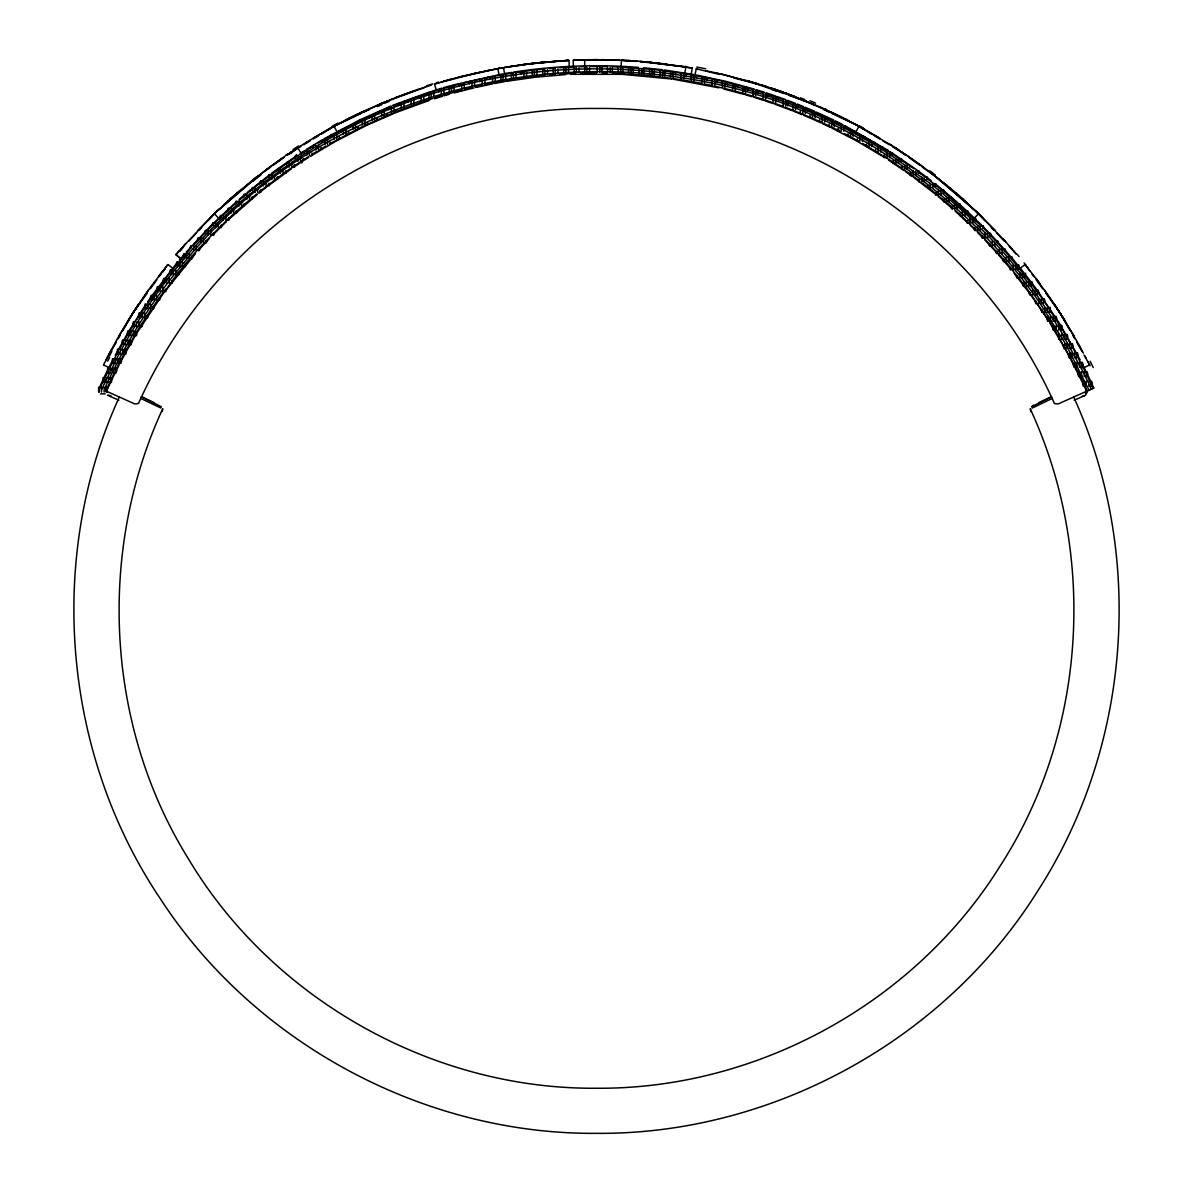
<?xml version="1.0" encoding="UTF-8"?>
<svg xmlns="http://www.w3.org/2000/svg" width="1193" height="1193" viewBox="0 0 1193 1193"><rect width="100%" height="100%" fill="white"/><g stroke="black" fill="none" stroke-linecap="round" stroke-linejoin="round"><path stroke-width="1.5" d="M621.165 65.69L621.404 60.5M101.539 387.203L101.539 392.079M104.149 392.079L104.149 387.203M105.968 377.57L105.968 382.461M108.578 382.461L108.578 377.57M110.576 368.026L110.576 372.917M113.186 372.917L113.186 368.026M115.378 358.586L115.378 363.462M117.988 363.462L117.988 358.586M120.359 349.236L120.359 354.112M122.968 354.112L122.968 349.236M125.519 339.99L125.519 344.866M128.128 344.866L128.128 339.99M130.857 330.834L130.857 335.725M133.467 335.725L133.467 330.834M136.375 321.797L136.375 326.673M138.999 326.673L138.999 321.797M142.071 312.864L142.071 317.741M144.696 317.741L144.696 312.864M147.947 304.051L147.947 308.927M150.557 308.927L150.557 304.051M153.986 295.342L153.986 300.218M156.596 300.218L156.596 295.342M160.205 286.767L160.205 291.644M162.815 291.644L162.815 286.767M166.573 278.297L166.573 283.188M169.197 283.188L169.197 278.297M173.119 269.976L173.119 274.852M175.729 274.852L175.729 269.976M179.83 261.774L179.83 266.65M182.44 266.65L182.44 261.774M186.69 253.706L186.69 258.583M189.299 258.583L189.299 253.706M193.698 245.773L193.698 250.649M196.323 250.649L196.323 245.773M200.871 237.974L200.871 242.865M203.496 242.865L203.496 237.974M208.193 230.324L208.193 235.215M210.818 235.215L210.818 230.324M215.679 222.823L215.679 227.699M218.289 227.699L218.289 222.823M223.285 215.456L223.285 220.347M225.909 220.347L225.909 215.456M231.054 208.253L231.054 213.129M233.664 213.129L233.664 208.253M238.943 201.199L238.943 206.076M241.568 206.076L241.568 201.199M246.981 194.295L246.981 199.186M249.591 199.186L249.591 194.295M255.153 187.569L255.153 192.446M257.763 192.446L257.763 187.569M263.459 180.993L263.459 185.869M266.069 185.869L266.069 180.993M271.885 174.581L271.885 179.457M274.494 179.457L274.494 174.581M280.43 168.332L280.43 173.209M283.039 173.209L283.039 168.332M289.094 162.248L289.094 167.139M291.718 167.139L291.718 162.248M297.892 156.343L297.892 161.234M300.502 161.234L300.502 156.343M306.78 150.616L306.78 155.493M309.405 155.493L309.405 150.616M315.802 145.054L315.802 149.945M318.412 149.945L318.412 145.054M324.914 139.67L324.914 144.562M327.523 144.562L327.523 139.67M334.129 134.481L334.129 139.357M336.754 139.357L336.754 134.481M343.45 129.455L343.45 134.347M346.074 134.347L346.074 129.455M352.874 124.624L352.874 129.5M355.484 129.5L355.484 124.624M362.374 119.971L362.374 124.862M364.998 124.862L364.998 119.971M371.977 115.512L371.977 120.389M374.587 120.389L374.587 115.512M381.656 111.232L381.656 116.124M384.265 116.124L384.265 111.232M391.423 107.161L391.423 112.038M394.033 112.038L394.033 107.161M401.251 103.269L401.251 108.145M403.875 108.145L403.875 103.269M411.167 99.571L411.167 104.447M413.777 104.447L413.777 99.571M421.144 96.066L421.144 100.943M423.769 100.943L423.769 96.066M431.195 92.756L431.195 97.647M433.805 97.647L433.805 92.756M441.306 89.654L441.306 94.53M443.915 94.53L443.915 89.654M451.476 86.731L451.476 91.622M454.086 91.622L454.086 86.731M461.691 84.032L461.691 88.908M464.301 88.908L464.301 84.032M471.966 81.512L471.966 86.403M474.575 86.403L474.575 81.512M482.285 79.215L482.285 84.092M484.895 84.092L484.895 79.215M492.634 77.113L492.634 81.989M495.244 81.989L495.244 77.113M503.028 75.204L503.028 80.08M505.638 80.08L505.638 75.204M513.452 73.504L513.452 78.395M516.062 78.395L516.062 73.504M523.906 72.012L523.906 76.904M526.516 76.904L526.516 72.012M534.389 70.73L534.389 75.606M536.999 75.606L536.999 70.73M544.873 69.641L544.873 74.518M547.498 74.518L547.498 69.641M555.386 68.762L555.386 73.653M557.996 73.653L557.996 68.762M565.9 68.09L565.9 72.967M568.509 72.967L568.509 68.09M576.398 67.628L576.398 72.505M579.008 72.505L579.008 67.628M586.881 67.36L586.881 72.251M589.491 72.251L589.491 67.36M597.186 67.3L597.186 72.176M599.796 72.176L599.796 67.3M607.58 67.434L607.58 72.326M610.19 72.326L610.19 67.434M618.063 67.777L618.063 72.669M620.673 72.669L620.673 67.777M628.577 68.329L628.577 73.205M631.186 73.205L631.186 68.329M639.09 69.075L639.09 73.966M641.7 73.966L641.7 69.075M649.589 70.044L649.589 74.92M652.198 74.92L652.198 70.044M660.072 71.207L660.072 76.084M662.682 76.084L662.682 71.207M670.541 72.564L670.541 77.456M673.15 77.456L673.15 72.564M680.979 74.145L680.979 79.021M683.604 79.021L683.604 74.145M691.403 75.92L691.403 80.811M694.013 80.811L694.013 75.92M701.782 77.903L701.782 82.779M704.392 82.779L704.392 77.903M712.117 80.08L712.117 84.971M714.726 84.971L714.726 80.08M722.421 82.466L722.421 87.357M725.031 87.357L725.031 82.466M732.666 85.061L732.666 89.937M735.276 89.937L735.276 85.061M742.866 87.85L742.866 92.726M745.476 92.726L745.476 87.85M753.007 90.832L753.007 95.708M755.631 95.708L755.631 90.832M763.102 94.023L763.102 98.9M765.712 98.9L765.712 94.023M773.124 97.394L773.124 102.285M775.733 102.285L775.733 97.394M783.07 100.973L783.07 105.864M785.695 105.864L785.695 100.973M792.957 104.745L792.957 109.637M795.582 109.637L795.582 104.745M802.77 108.712L802.77 113.603M805.379 113.603L805.379 108.712M812.508 112.873L812.508 117.749M815.117 117.749L815.117 112.873M822.156 117.227L822.156 122.104M824.766 122.104L824.766 117.227M831.715 121.761L831.715 126.637M834.325 126.637L834.325 121.761M841.184 126.473L841.184 131.364M843.794 131.364L843.794 126.473M850.564 131.379L850.564 136.27M853.174 136.27L853.174 131.379M859.84 136.479L859.84 141.356M862.464 141.356L862.464 136.479M869.026 141.743L869.026 146.62M871.636 146.62L871.636 141.743M878.108 147.186L878.108 152.078M880.717 152.078L880.717 147.186M887.07 152.823L887.07 157.7M889.68 157.7L889.68 152.823M307.317 152.093C482.509 38.698 723.241 41.397 895.868 158.669L895.928 163.501M898.538 163.501L898.538 158.624M904.667 164.589L904.667 169.481M1038.164 300.547C1002.523 249.755 958.039 205.196 907.306 169.466L907.276 164.589M913.286 170.733L913.286 175.625M915.911 175.625L915.911 170.733M921.786 177.041L921.786 181.933M924.411 181.933L924.411 177.041M930.167 183.528L930.167 188.405M932.777 188.405L932.777 183.528M938.414 190.164L938.414 195.041M941.038 195.041L941.038 190.164M946.541 196.964L946.541 201.841M949.151 201.841L949.151 196.964M954.519 203.914L954.519 208.805M957.129 208.805L957.129 203.914M962.363 211.027L962.363 215.918M964.973 215.918L964.973 211.027M970.073 218.304L970.073 223.18M972.683 223.18L972.683 218.304M977.634 225.716L977.634 230.592M980.243 230.592L980.243 225.716M985.045 233.276L985.045 238.153M987.67 238.153L987.67 233.276M992.322 240.986L992.322 245.862M994.932 245.862L994.932 240.986M999.436 248.83L999.436 253.721M1002.045 253.721L1002.045 248.83M1006.385 256.823L1006.385 261.699M1008.995 261.699L1008.995 256.823M1013.185 264.935L1013.185 269.827M1015.795 269.827L1015.795 264.935M1019.821 273.197L1019.821 278.073M1022.446 278.073L1022.446 273.197M1026.308 281.578L1026.308 286.454M1028.918 286.454L1028.918 281.578M1032.616 290.078L1032.616 294.954M1035.226 294.954L1035.226 290.078M1038.76 298.712L1038.76 303.589M1041.37 303.589L1041.37 298.712M1044.74 307.451L1044.74 312.342M1047.35 312.342L1047.35 307.451M1050.541 316.324L1050.541 321.2M1053.151 321.2L1053.151 316.324M1056.163 325.286L1056.163 330.178M1058.787 330.178L1058.787 325.286M1061.621 334.383L1061.621 339.259M1064.231 339.259L1064.231 334.383M1066.9 343.569L1066.9 348.445M1069.51 348.445L1069.51 343.569M1071.985 352.86L1071.985 357.736M1074.595 357.736L1074.595 352.86M1076.891 362.24L1076.891 367.131M1079.516 367.131L1079.516 362.24M1081.619 371.724L1081.619 376.615M1084.228 376.615L1084.228 371.724M1086.152 381.298L1086.152 386.189M1088.777 386.189L1088.777 381.298M1030.275 408.901C1097.277 553.791 1087.032 731.831 999.943 866.312C914.956 1002.761 757.242 1089.522 596.5 1088.24C432.492 1089.627 271.825 999.123 188.002 858.155C105.327 724.673 97.289 550.898 162.651 408.886M684.618 74.055L685.856 67.226M162.278 411.585L162.725 408.901M691.03 75.144L692.238 68.314M695.072 74.115L696.339 68.911M99.422 387.203L99.422 392.079M103.851 377.57L103.851 382.461M108.459 368.026L108.459 372.917M113.26 358.586L113.26 363.462M106.266 392.079L106.266 387.203M110.695 382.461L110.695 377.57M118.241 349.236L118.241 354.112M115.303 372.917L115.303 368.026M123.401 339.99L123.401 344.866M120.105 363.462L120.105 358.586M128.74 330.834L128.74 335.725M125.086 354.112L125.086 349.236M134.272 321.797L134.272 326.673M130.246 344.866L130.246 339.99M139.969 312.864L139.969 317.741M135.584 335.725L135.584 330.834M141.102 326.673L141.639 324.242M145.829 304.051L145.307 306.482L136.792 319.605M146.799 317.741L147.335 315.31M151.869 295.342L151.869 300.218M152.674 308.927L153.211 306.482M158.087 291.644L158.087 286.767M158.714 300.218L159.251 297.788M164.47 278.297L164.47 283.188M164.932 291.644C183.349 262.803 208.492 237.735 233.44 214.069M171.002 269.976L171.002 274.852M171.3 283.188L171.837 280.743M177.712 261.774L177.712 266.65M177.846 274.852L178.383 272.407M184.572 253.706L184.572 258.583M184.557 266.65L185.079 264.205M191.059 248.219L191.596 245.773M191.417 258.583L191.939 256.137M198.232 240.419L198.769 237.974M198.426 250.649L198.963 248.219M205.554 232.769L206.091 230.324M205.599 242.865L206.135 240.419M213.025 225.253L213.562 222.823M212.921 235.215L213.458 232.769M220.645 217.901L221.182 215.456M220.407 227.699L220.929 225.253M228.4 210.699L228.937 208.253M228.012 220.347L228.549 217.901M236.303 203.645L236.84 201.199M235.782 213.129L236.303 210.699M244.341 196.741L244.863 194.295M243.67 206.076L244.207 203.645M252.513 190L253.035 187.569M251.708 199.186L252.245 196.741M260.805 183.424L261.342 180.993M259.88 192.446L260.417 190M269.23 177.011L269.767 174.581M268.708 183.424L268.186 185.869L291.718 168.616M277.79 170.778L278.312 168.332M276.612 179.457L277.134 177.011M286.454 164.694L286.991 162.248M285.157 173.209L285.679 170.778M295.238 158.788L295.775 156.343M293.821 167.139L294.358 164.694M304.14 153.062L304.677 150.616L300.218 153.36M302.619 161.234L303.141 158.788M313.148 147.5L313.684 145.054M311.507 155.493L312.044 153.062M320.529 149.945L321.051 147.5M322.274 142.116L322.796 139.67M329.641 144.562L330.178 142.116M331.49 136.912L332.027 134.481M338.857 139.357L339.394 136.912M340.81 131.901L341.347 129.455M348.177 134.347L348.714 131.901M350.22 127.069L350.757 124.624M357.602 129.5L358.124 127.069M359.734 122.417L360.256 119.971M367.101 124.862L367.638 122.417M369.323 117.958L369.86 115.512M376.705 120.389L377.227 117.958M379.016 113.678L379.538 111.232M386.383 116.124L386.905 113.678M388.769 109.592L389.306 107.161M396.151 112.038L396.673 109.592M398.611 105.7L399.148 103.269M408.528 102.002L409.05 99.571M418.504 98.512L419.041 96.066M429.077 92.756L429.077 97.647M438.666 92.085L439.188 89.654M449.358 86.731L449.358 91.622M459.051 86.463L459.573 84.032M469.326 83.957L469.848 81.512M479.631 81.646L480.168 79.215M489.995 79.543L490.517 77.113M500.911 75.204L500.911 80.08M511.335 73.504L511.335 78.395M521.266 74.458L521.788 72.012M532.272 70.73L532.272 75.606M542.77 69.641L542.77 74.518M553.269 68.762L553.269 73.653M563.782 68.09L563.782 72.967M574.28 67.628L574.28 72.505M584.764 67.36L584.764 72.251M601.913 72.176L601.913 67.3M612.307 72.326L612.307 67.434M622.791 72.669L622.791 67.777M633.304 73.205L633.304 68.329M643.817 73.966L643.817 69.075M654.316 74.92L654.316 70.044M664.799 76.084L664.799 71.207M787.798 105.864L787.798 100.973M1017.912 269.827L1017.912 264.935M1024.563 278.073L1024.563 273.197M1024.19 281.578L1024.19 286.454M1084.049 373.663L1060.055 329.581L1031.035 286.514L1031.035 281.578M1037.343 294.954L1037.343 290.078M1043.487 303.589L1043.487 298.712M1048.423 316.324L1048.423 321.2M1049.467 312.342L1049.467 307.451M1055.268 321.2L1055.268 316.324M1060.89 330.178L1060.89 325.286M1064.782 343.569L1064.782 348.445M1066.348 339.259L1066.348 334.383M1069.867 352.86L1069.867 357.736M1071.627 348.445L1071.627 343.569M1074.774 362.24L1074.774 367.131M1076.712 357.736L1076.712 352.86M1079.501 371.724L1079.501 376.615M1081.619 367.131L1081.619 362.24M1084.049 381.298L1084.049 386.189M1086.346 376.615L1086.346 371.724M1085.391 393.302L1085.928 390.872M1085.66 393.884L1086.182 391.438L1058.176 403.95L1054.463 403.577C976.038 227.341 789.826 106.073 596.5 108.474C403.145 106.043 217.022 227.386 138.492 403.517L134.824 403.95L106.729 391.379M1090.879 386.189L1090.879 381.298M98.616 387.203L98.616 392.079M103.045 377.57L103.045 382.461M107.653 368.026L107.653 372.917M112.455 358.586L112.455 363.462M117.436 349.236L117.436 354.112M107.072 392.079L107.072 387.203M121.94 342.421L122.596 339.99M111.501 382.461L111.501 377.57M116.109 372.917L116.765 370.471M127.278 333.279L127.934 330.834M120.911 363.462L121.567 361.032M132.811 324.242L133.452 321.797M125.891 354.112L125.891 349.236M138.507 315.31L139.149 312.864M131.051 344.866L131.707 342.421M136.39 335.725L137.046 333.279M145.024 304.051L145.024 308.927M141.922 326.673L142.563 324.242M150.407 297.788L151.064 295.342M147.619 317.741L148.26 315.31M156.626 289.198L157.282 286.767M153.479 308.927L154.136 306.482M163.009 280.743L163.65 278.297M159.519 300.218L160.175 297.788M169.54 272.407L170.196 269.976M165.738 291.644L166.394 289.198M176.251 264.205L176.907 261.774M172.12 283.188L172.761 280.743M183.111 256.137L183.767 253.706M178.652 274.852L179.308 272.407M190.134 248.219L190.776 245.773M185.362 266.65L186.019 264.205M192.222 258.583L192.878 256.137M197.307 240.419L197.949 237.974M199.246 250.649L199.887 248.219M204.629 232.769L205.285 230.324M206.419 242.865L207.06 240.419M212.1 225.253L212.757 222.823M213.741 235.215L214.397 232.769M219.706 217.901L220.362 215.456M221.212 227.699L221.868 225.253M227.475 210.699L228.131 208.253M228.817 220.347L229.474 217.901M235.364 203.645L236.02 201.199M236.587 213.129L237.243 210.699M243.402 196.741L244.058 194.295M251.574 190L252.23 187.569M259.88 183.424L260.536 180.993M260.685 192.446L261.342 190M268.306 177.011L268.962 174.581M268.992 185.869L269.648 183.424M277.417 179.457L278.073 177.011M285.962 173.209L286.618 170.778M294.641 167.139L295.282 164.694M304.081 158.788L301.635 163.023M330.565 136.912L331.207 134.481M427.616 95.201L428.272 92.756M1050.272 312.342L1050.272 307.451M1058.698 334.383L1058.698 339.259M1086.197 393.302L1086.853 390.872M1086.465 393.884L1087.121 391.438M119.3 397.06C46.169 557.071 62.349 753.409 160.682 899.298C254.795 1043.696 424.141 1134.647 596.5 1133.35C772.423 1134.752 945.035 1039.804 1038.044 890.47C1131.411 745.595 1145.28 553.865 1073.7 397.06M99.854 388.441L99.228 387.993L102.837 380.105M100.57 386.86L104.194 378.971M101.629 389.336L120.031 352.099M104.581 388.784L108.19 380.955M105.73 391.095L114.498 372.44M106.475 391.289L110.77 381.909M104.939 377.406L118.316 351.07M108.936 379.404C128.367 338.38 153.002 299.846 182.082 264.995M104.328 376.958L108.116 369.114M105.073 377.152L106.565 374.02M111.516 380.373L119.106 364.998M108.891 367.563L112.828 359.809M115.274 370.904L119.151 363.254M105.894 360.211L107.773 356.394M107.788 356.543L116.675 339.93M119.956 361.733L123.983 354.142M119.897 363.462L124.713 354.381M108.936 354.336L111.65 349.251M115.259 355.186L128.039 332.429M855.56 132.527L858.885 126.398M119.151 349.549L120.97 346.253M120.866 350.578L125.071 343.017M124.803 352.636L128.978 345.135M125.548 352.874L134.884 336.486M120.836 346.507L123.386 341.959M116.72 339.811L130.842 316.16L148.364 290.138M103.523 364.67L109.04 354.962M110.874 351.726L116.392 342.018M118.226 338.782L120.061 335.546M122.819 330.7L132.915 312.909L150.646 286.961M124.251 340.452L134.019 324.019M125.936 341.511L130.276 334.025M129.843 343.644L134.153 336.232M118.644 336.411L137.627 305.691M128.933 330.938L144.8 305.96M131.17 332.549L135.659 325.152M135.033 334.756L139.492 327.419M137.523 332.072L163.232 293.567L195.548 253.572M136.584 323.676C162.531 282.055 194.176 243.983 230.368 210.848M140.401 325.957L150.676 310.105M127.487 321.528L138.507 304.379M151.645 308.689L165.588 289.109M147.738 301.65L150.721 297.355M151.72 295.939L176.012 264.13M132.915 312.909L147.067 293.299M150.333 288.766L156.865 279.714M159.042 276.701L161.219 273.689M163.396 270.677L167.84 264.563M150.736 286.887L162.144 271.885M157.506 289.198L160.608 285.008M158.803 276.075L164.694 268.649M170.137 272.615L145.337 306.512L145.829 308.927M169.958 272.854L190.269 248.666M181.455 259.343L176.132 254.855L176.549 254.184M183.185 263.668C354.246 51.269 687.615 7.904 907.306 169.466M179.353 260.119L182.738 256.137M179.472 250.769L182.201 247.503M182.171 247.652L185.661 243.581M186.153 252.185L211.086 225.492L236.468 201.677M183.811 245.788L214.173 213.92M574.131 60.112L573.177 60.425L573.46 67.36M193.549 245.012L199.44 238.63M198.992 249.74L209.521 238.466M176.102 254.527L183.767 246.414M188.882 241.001L196.532 232.889M199.082 230.174L201.647 227.475M208.029 220.705L216.962 211.236L261.908 173.06M200.633 237.362L204.435 233.366M197.516 230.681L212.951 215.098M973.607 218.871L978.439 213.845L976.306 211.653M204.227 233.589L206.643 231.099M207.85 229.846L213.994 223.688M213.1 234.782L219.154 228.698M294.969 156.343L296.744 154.553M215.217 222.465L219.184 218.617M220.377 227.49L226.551 221.54M209.64 218.334L216.962 211.236M218.96 218.826L221.466 216.425M219.542 208.969L233.634 196.04M222.733 215.232L229.086 209.312M229.041 219.184L257.434 194.355M223.509 205.121L228.221 200.842M224.418 204.286L231.069 198.306M231.666 206.986L238.153 201.199M231.636 209.685L238.093 203.914M234.708 212.906L241.105 207.179M229.697 199.514L234.648 195.16M230.875 198.47L237.362 192.804M218.632 209.998L254.392 178.741L270.722 167.05M1033.585 405.083L1031.587 406.828L1051.659 396.613M233.694 195.995L240.345 190.269M239.39 202.765L267.515 179.74L297.132 158.669M239.092 199.38L245.698 193.728M239.465 200.066L246.056 194.414M242.388 206.046L250.217 199.335M236.646 193.415L239.733 190.776M240.464 190.209L250.992 181.619M247.026 192.61L270.229 174.253M247.398 193.296L250.321 190.865M251.529 198.232L256.823 193.862M250.068 191.074L254.109 187.763M1019.478 268.947L1024.891 264.563M250.858 181.619L253.155 179.889M255.451 186.675L262.266 181.291M259.492 191.7L282.726 174.029M258.762 193.266L266.814 186.869M253.005 179.904L258.344 175.803M254.944 178.353L256.674 176.996M258.419 184.304L262.52 181.082M286.231 155.388L300.621 146.635M263.638 180.218L287.483 162.785M262.654 172.329L285.023 156.164M265.845 169.913L282.726 157.744M271.631 173.209L295.849 156.223M275.016 171.658L279.237 168.601M273.689 164.917L284.083 157.476M287.051 155.344L297.43 147.932M284.113 173.03L291.137 168.094M1084.392 386.577L1086.525 391.289L1093.772 387.993L1087.181 373.812M1086.525 391.289L1093.772 387.993M288.915 161.801L296.118 156.954M292.553 167.124L299.682 162.323M287.409 154.658L291.778 151.735M295.968 165.723L300.233 162.859M290.54 152.57L294.045 150.139M297.579 156L313.729 145.77M298.578 157.715L305.855 153.017M301.113 161.383L308.316 156.715M293.985 150.288L306.69 142.086M296.058 148.931L300.919 145.8M304.543 160.041L308.868 157.267M306.079 149.617L322.453 139.7M310.329 156.358L335.397 141.49L365.878 125.772M312.685 153.972L317.07 151.272M306.541 142.146L333.816 126.309M309.569 148.32L312.536 146.5M303.812 144.711L310.18 140.849M313.356 138.925L318.128 136.032M321.305 134.108L337.231 124.475L360.838 113.484M318.546 150.393L325.928 146.008M313.297 138.03L332.325 127.114M318.188 143.085L322.99 140.267M323.959 138.82L359.317 120.09L391.125 105.953M322.692 140.446L341.213 130.126M1032.199 408.11L1052.45 398.298M330.386 143.428L362.299 126.652L393.66 112.694M327.508 137.672L330.536 135.957M328.269 129.351L337.231 124.475M335.785 125.369L334.204 126.234L381.969 103.135L431.657 84.927M340.9 130.291L378.763 111.978M340.303 122.968L344.986 120.538M345.165 120.329L350.846 117.451M344.852 120.478L365.356 110.487M346.268 119.762L354.261 115.766M1083.155 368.115L1089.388 365.013M352.621 116.571L358.556 113.693M354.038 115.885L361.807 112.142M360.957 112.545L364.626 110.83M1038.521 402.772L1050.034 397.403M364.208 111.918L369.263 109.562M377.704 105.64L391.304 99.347M364.521 118.45L367.668 116.974M367.429 125.041L395.703 112.679L429.54 100.331M365.476 110.472L380.463 103.91M1074.147 400.207L1085.6 395.166M378.435 112.127L381.626 110.755M380.313 103.88L382.744 102.941M383.221 110.069L391.229 106.729M382.595 102.911L386.562 101.36M392.736 105.297L430.375 91.697M392.84 106.073L400.923 102.881M395.256 112.038L403.234 108.891M391.647 99.153L417.505 89.55M395.36 97.677L414.881 90.459M402.548 102.255L410.69 99.228M404.845 108.28L412.882 105.282M402.906 102.121L407.782 100.287M412.316 98.631L417.595 96.767M414.508 104.701L422.605 101.852M417.058 89.699L419.936 88.714M420.219 88.729L425.215 87.074M422.173 95.201L440.381 89.4M424.231 101.301L432.388 98.616M422.531 95.082L425.826 93.979M432.03 91.175L442.021 88.118M434.013 98.094L442.215 95.574M434.431 98.765L442.633 96.245M434.61 84.017L439.278 82.6M441.365 81.944L442.349 81.661M441.321 81.959L452.639 78.768M442.036 88.893L460.453 83.808M443.871 95.082L462.064 90.042M443.692 87.626L450.387 85.717M444.273 95.753L449.209 94.307M443.572 81.303L455.771 77.933M434.729 83.942L481.062 71.878M452.058 85.255L502.984 73.832M454.16 92.92L474.113 87.85M105.297 393.869L100.406 393.869M1082.23 396.33L1084.676 395.673M455.458 78.007L459.141 77.053M462.69 76.143L458.977 77.083L502.238 67.777M463.823 82.943L472.264 80.885M465.389 89.192L472.055 87.551M462.63 76.158L496.154 68.866M473.949 80.498L480.734 78.977M475.411 86.776L482.106 85.27M475.783 87.462L492.545 83.883M473.83 73.474L477.498 72.654M484.134 78.246L492.649 76.516M485.462 84.554L493.872 82.839M484.552 78.156L487.967 77.456M483.911 71.282L491.456 69.761M494.349 76.188L513.169 72.937M495.557 82.526L503.998 80.975M494.23 83.54L504.356 81.676M494.409 69.194L502.372 67.792M505.683 80.677L514.153 79.29M503.968 67.479L536.716 62.901M504.699 73.548L511.573 72.415M506.041 81.392L534.896 77.262L565.646 74.607M507.815 66.838L526.024 64.168M513.288 72.147C554.566 65.764 596.575 64.154 638.225 67.345M514.884 72.669L523.488 71.431M515.853 79.036L524.353 77.813M498.346 68.478L533.286 63.289L560.665 60.813M518.791 72.087L522.236 71.61M525.203 71.207L533.823 70.133M526.053 77.59L534.568 76.531M522.31 64.661L558.891 60.932M525.054 64.303L568.39 60.381M529.856 63.691L541.533 62.394M535.553 69.94L544.172 69.03M536.268 76.337L544.798 75.442M540.563 62.498L544.276 62.125M533.286 63.289L568.479 60.366M549.362 68.553L554.551 68.135M549.913 74.98L555.043 74.548M549.898 68.508L553.373 68.225M559.741 67.747L575.324 66.927M560.173 74.175L575.563 73.355M564.602 60.575L567.421 60.425M567.197 60.44L568.972 60.619L569.329 67.539M567.972 60.396L568.822 60.381M570.791 74.324L622.209 74.324L671.704 79.006M570.746 67.121L574.236 66.972M573.878 60.127L574.832 60.082M573.43 60.142L620.792 60.187M574.579 60.097L581.185 59.859M576.711 60.008L577.815 59.963M578.769 59.933L583.198 59.814M582.184 59.844L583.049 59.814M580.499 66.748L585.674 66.614M580.693 73.191L596.5 72.952M585.852 59.754L595.277 59.65M588.358 59.71L619.197 60.112M590.774 66.54L607.326 66.614M598.349 59.65L595.039 59.65L617.556 60.261M601.257 59.665L611.368 59.844M601.704 59.68L605.03 59.71M602.167 72.982L607.192 73.056M611.174 59.844L614.484 59.948M614.261 59.933L616.885 60.023M612.501 66.748L617.676 66.927M612.307 73.191L648.202 75.442L682.232 79.842M621.106 60.411L636.316 61.365M619.406 67.002L654.003 69.552L683.261 73.474M621.553 60.261L627.011 60.53M622.254 67.121L627.473 67.39M626.31 60.455L629.233 60.634M628.07 60.56L629.114 60.619M628.323 60.575L632.156 60.813M628.681 60.589L634.437 60.962M630.739 60.724L634.915 60.992M634.363 60.947L637.494 61.171M636.973 61.141L659.654 63.274M621.821 60.232L636.63 61.395M640.328 61.678L683.425 66.554M639.955 61.365L650.468 62.304M643.43 67.777L652.094 68.597M646.755 61.947L684.558 66.733M648.053 62.066L692.149 68.061M654.301 62.692L665.888 64.034M653.824 68.776L662.473 69.761M663.487 63.736L667.185 64.198M664.203 69.969L693.446 74.458M696.384 68.821L719.394 74.398M673.404 79.245L718.887 87.85M686.765 67.136L692.015 68.031M684.976 73.757L705.466 77.53M683.932 80.11L702.498 83.51M696.22 68.896L697.07 69.045M695.161 74.756L725.776 81.318L754.319 89.117M705.704 70.73L716.889 73.101M705.033 77.456L713.966 79.349M704.183 83.853L712.579 85.642M717.172 73.041L761.969 85.091M715.666 79.722L724.121 81.691M714.249 86L732.591 90.474M721.333 73.996L756.914 83.525M733.591 77.843L767.054 86.716M99.228 387.993L99.973 388.187M761.209 84.882L811.031 103.135L858.766 126.1M725.806 82.108L734.232 84.241M723.897 89.043L743.791 94.307M108.533 395.196L110.979 395.852M735.902 84.673L745.953 87.447M734.262 90.907L742.538 93.173M745.565 87.328L754.289 89.907M744.193 93.636L754.065 96.558M745.431 94.784L752.008 96.737M746.221 80.378L784.114 93.516M746.997 80.602L756.675 83.45M755.989 89.624L764.281 92.234M755.944 90.4L764.236 93.024M755.706 97.065L762.252 99.153M753.648 97.23L763.46 100.331M762.745 85.449L764.072 85.866M765.28 86.254L772.796 88.744M765.936 92.771L775.838 96.111M765.891 93.546L783.935 99.824M763.893 99.675L772.02 102.419M765.086 100.883L773.213 103.627M771.006 88.014L787.171 93.695M773.049 88.714L775.942 89.699M772.11 88.386L795.284 96.782M770.469 95.082L773.75 96.201M775.525 89.55L791.302 95.246M777.478 96.693L785.665 99.645M773.646 102.971L783.339 106.46M774.824 104.209L792.51 110.77M779.089 90.787L782.444 91.98M801.83 99.392L815.296 105.64M789.259 95.41L815.028 104.895L814.222 104.641M785.963 93.263L797.64 97.677M787.291 100.257L795.418 103.359M785.576 100.421L795.313 104.134M784.949 107.072L811.986 118.032M790.512 94.948L794.016 96.275M796.79 97.498L806.11 101.241M797.028 104L803.485 106.609M796.924 104.775L804.977 108.041M794.106 111.411L802.054 114.617M808.571 102.24L820.202 107.251M805.096 107.266L814.715 111.352M806.587 108.712L824.08 116.392M803.635 115.289L809.943 117.973M809.45 109.92L812.642 111.292M107.4 395.166L118.853 400.207M816.295 112.067L833.683 120.09M813.566 118.733L830.701 126.652M811.523 118.659L820.903 122.864M820.471 107.251L848.148 120.478M820.635 107.31L835.592 114.23M823.737 109.562L828.792 111.918M832.162 113.484L855.769 124.475L892.796 146.128M825.66 117.138L833.504 120.851M822.469 123.595L830.209 127.248M141.326 396.628L161.413 406.828M140.55 398.313L160.861 408.021M831.208 112.157L842.69 117.719M142.966 397.388L154.449 402.861M834.444 113.693L840.379 116.571M835.249 120.851L843.033 124.728M835.07 121.611L842.855 125.489M832.252 127.397L839.932 131.23M831.76 128.009L857.603 141.49L884.132 157.267M103.612 365.013L109.845 368.115M842.154 117.451L846.732 119.762M845.121 118.942L847.85 120.344M844.584 125.519L888.397 150.542M844.39 126.279L852.1 130.291M847.999 120.538L855.023 124.206M847.179 127.696L850.251 129.321M844.51 133.586L858.125 140.908M856.142 124.803L858.871 126.264M853.636 131.111L856.693 132.766M879.703 138.03L855.769 124.475L871.695 134.108M859.184 126.309L863.344 128.59M856.38 132.602L874.812 143.085M860.675 127.114L864.731 129.351M895.451 147.857L905.949 155.344M862.464 135.957L865.492 137.672M866.998 138.537L870.01 140.267M862.614 143.428L889.009 159.489L918.595 180.113M874.514 142.906L892.513 154.091M874.872 136.032L879.644 138.925M882.82 140.849L889.188 144.711M892.379 146.635L906.74 155.358M884.893 149.244L887.846 151.093M889.173 143.831L891.917 145.561M889.859 151.481L917.163 170.122M892.96 146.366L898.299 149.811M895.421 147.932L897.956 149.572M892.23 153.912L909.797 165.767M888.457 160.041L904.1 170.584M900.357 151.168L907.724 156.119M895.868 158.669L932.315 185.064M900.939 159.653L903.802 161.622M907.977 156.164L924.038 167.587M908.38 156.432L930.242 172.239A149.423 9.619 42.3 0 1 933.925 175.073M930.644 172.612L976.038 211.236L1005.938 241.985M909.513 165.573L914.032 168.795M905.517 171.568L912.481 176.564M908.917 157.476L919.311 164.917M922.278 167.05L938.608 178.741L974.368 209.998M917.984 171.658L920.787 173.731M918.58 171.151L931.077 180.59M918.252 171.852L925.216 177.056M913.868 177.563L934.238 193.266M926.603 178.1L941.59 189.97M922.696 183.215L929.481 188.494M936.475 177.22L943.544 182.857M935.178 183.811C967.896 209.774 997.616 239.525 1023.549 272.258M933.672 186.123L940.397 191.566M930.823 189.553L945.408 201.557M168.109 264.563L173.522 268.947M943.559 182.708L959.306 195.995M944.617 183.588L947.138 185.646M946.616 185.213L949.598 187.689M942.679 190.865L981.481 226.133M941.739 192.669L965.182 213.189L987.401 235.036M938.22 196.517L952.551 208.79M949.837 187.883L966.27 202.169M176.176 254.81L181.485 259.299M955.653 192.819L968.582 204.286M951.984 198.709L954.609 200.991M946.72 202.676L953.177 208.328M958.352 195.16L963.303 199.514M954.475 209.461L980.542 234.35L1004.894 260.939M955.116 211.072L967.687 222.718M964.779 200.842L967.24 203.078M967.702 203.63L975.382 210.773M967.508 212.637L970.043 215.008M995.484 230.681L976.038 211.236L984.971 220.705M978.827 213.92L982.227 217.215M970.163 225.104L975.054 229.906M980.05 215.098L983.36 218.334M982.704 227.371L988.773 233.589M977.485 232.337L982.286 237.243M214.501 213.905L219.348 218.93M989.981 234.842L994.53 239.674M988.609 236.289L994.53 242.597M984.657 239.704L996.304 252.29M991.353 227.475L993.918 230.174M996.468 232.889L1004.118 241.001M1009.233 246.414L1016.451 254.184M997.109 242.462L1002.94 248.89M995.708 243.879L1001.509 250.291M1003.059 238.809L1005.252 241.21M1006.042 242.254L1012.022 249.024M1004.088 250.202L1009.591 256.525M1002.657 251.589L1008.339 258.12M998.586 254.855L1010.844 269.2M1025.175 264.592L1029.604 270.677M1013.528 250.769L1014.602 252.006M1010.918 258.076L1035.494 289.198M1009.457 259.433L1031.035 286.514M1006.012 262.251L1024.31 284.993M1014.095 273.182L1029.768 293.567M1027.292 267.366L1028.306 268.649M1029.738 270.453L1035.256 277.611M1026.77 276.373L1036.195 288.87M1035.509 277.745L1055.373 305.691L1074.356 336.411M1025.354 286.365L1053.508 327.419L1080.008 375.527M1036.135 278.58L1040.162 283.979M1037.224 290.287L1059.548 323.497L1080.172 359.809M1035.673 289.437L1041.578 297.668M1030.782 294.969L1035.763 301.933M1031.781 273.689L1033.958 276.701M1036.135 279.714L1042.667 288.766M1045.933 293.299L1060.085 312.909L1079.784 346.104M1044.636 290.138L1064.678 320.186M1041.743 297.922L1047.499 306.258M1039.148 301.963L1065.796 344.225L1089.12 390.365M1036.747 303.35L1047.275 318.993M1047.663 306.512L1064.231 332.683M1054.493 304.379L1065.513 321.528M297.743 147.962L301.531 153.822M1050.049 323.333L1068.287 354.381L1083.676 385.026M1064.38 332.936L1071.314 344.986M1060.085 312.909L1070.181 330.7M1072.939 335.546L1074.774 338.782M1076.608 342.018L1082.126 351.726M1083.96 354.962L1089.477 364.67M1069.48 341.705L1071.18 344.732M1072.164 346.507L1085.794 372.708M1080.112 346.969L1083.408 353.113M334.115 126.398L337.44 132.527M1084.825 355.782L1086.048 358.154M1082.558 364.447L1086.42 372.246M1086.555 374.274L1090.268 382.133M1084.81 375.213L1088.493 383.042M1080.754 377.063L1087.27 391.095M1090.998 383.699L1093.146 388.441M1089.224 384.623L1091.371 389.336M434.506 84.285L436.041 89.266M1091.699 381.298L1092.341 383.743M1087.151 371.724L1087.807 374.17M1082.424 362.24L1083.08 364.685M1077.518 352.86L1078.174 355.29M1072.432 343.569L1073.089 346M1082.588 383.743L1083.229 386.189M1078.04 374.17L1078.696 376.615M1067.153 334.383L1067.81 336.814M1073.312 364.685L1073.968 367.131M1061.71 325.286L1062.366 327.732M1068.406 355.29L1069.062 357.736M1056.073 316.324L1056.73 318.755M1063.321 346L1063.977 348.445M1052.599 327.732L1053.255 330.178M1044.293 298.712L1044.949 301.143M1046.962 318.755L1047.618 321.2M1038.149 290.078L1038.805 292.524M1041.161 309.897L1041.817 312.342M1031.841 281.578L1032.497 284.009M1035.181 301.143L1035.837 303.589M1025.369 273.197L1026.025 275.628M1029.037 292.524L1029.693 294.954M1018.718 264.935L1019.374 267.381M1022.729 284.009L1023.385 286.454M1011.918 256.823L1012.574 259.254M1016.257 275.628L1016.913 278.073M1004.968 248.83L1005.624 251.276M1009.606 267.381L1010.262 269.827M997.855 240.986L998.511 243.432M1002.806 259.254L1003.462 261.699M995.857 251.276L996.513 253.721M990.593 233.276L991.234 235.722M988.743 243.432L989.4 245.862M983.166 225.716L983.822 228.161M981.481 235.722L982.122 238.153M975.606 218.304L976.262 220.735M974.055 228.161L974.711 230.592M967.896 211.027L968.552 213.472M966.494 220.735L967.15 223.18M960.052 203.914L960.708 206.359M950.94 206.359L951.596 208.805M943.961 190.164L944.602 192.61M942.962 199.41L943.618 201.841M935.7 183.528L936.356 185.959M934.85 192.61L935.491 195.041M927.334 177.041L927.975 179.487M918.819 170.733L919.475 173.179M918.222 179.487L918.864 181.933M909.707 173.179L910.363 175.625M901.461 158.624L902.117 161.055M901.088 167.035L901.744 169.481M892.349 161.055L893.005 163.501M883.491 155.254L884.147 157.7M837.605 128.919L838.261 131.364M1058.981 336.814L1059.503 339.259M1053.523 327.732L1054.06 330.178M1042.1 309.897L1042.622 312.342M1036.12 301.143L1036.642 303.589M1029.977 292.524L1030.498 294.954M1017.182 275.628L1017.718 278.073M1011.112 256.823L1011.649 259.254M1010.546 267.381L1011.067 269.827M1004.163 248.83L1004.685 251.276M1003.745 259.254L1004.267 261.699M997.05 240.986L997.572 243.432M996.781 251.276L997.318 253.721M989.772 233.276L990.309 235.722M989.668 243.432L990.205 245.862M982.361 225.716L982.898 228.161M982.406 235.722L982.943 238.153M974.8 218.304L975.322 220.735M974.994 228.161L975.516 230.592M967.091 211.027L967.627 213.472M967.434 220.735L967.955 223.18M959.247 203.914L959.783 206.359M959.724 213.472L960.246 215.918M951.268 196.964L951.79 199.41M951.88 206.359L952.402 208.805M943.141 190.164L943.678 192.61M943.887 199.41L944.424 201.841M934.894 183.528L935.431 185.959M935.774 192.61L936.311 195.041M926.514 177.041L927.05 179.487M927.528 185.959L928.05 188.405M918.014 170.733L918.55 173.179M919.147 179.487L919.684 181.933M909.394 164.589L909.931 167.035M910.647 173.179L911.169 175.625M900.655 158.624L901.177 161.055M902.027 167.035L902.549 169.481M891.797 152.823L892.319 155.254M893.289 161.055L893.811 163.501M882.835 147.186L883.357 149.632M884.431 155.254L884.952 157.7M873.753 141.743L874.275 144.189M875.453 149.632L875.99 152.078M866.386 144.189L866.908 146.62M864.567 136.479L865.104 138.91M857.2 138.91L857.722 141.356M855.292 131.379L855.813 133.825M847.925 133.825L848.447 136.27M845.912 126.473L846.448 128.919M838.545 128.919L839.067 131.364M836.442 121.761L836.964 124.191M829.075 124.191L829.597 126.637M826.883 117.227L827.405 119.658M819.502 119.658L820.038 122.104M817.235 112.873L817.757 115.318M809.853 115.318L810.39 117.749M807.497 108.712L808.034 111.158M800.13 111.158L800.652 113.603M797.685 104.745L798.221 107.191M777.851 97.394L778.373 99.839M767.83 94.023L768.352 96.454M757.734 90.832L758.271 93.278M747.593 87.85L748.13 90.28M737.393 85.061L737.93 87.507M727.148 82.466L727.67 84.912M716.844 80.08L717.381 82.526M706.51 77.903L707.031 80.349M696.13 75.92L696.652 78.365M685.707 74.145L686.243 76.591M675.268 72.564L675.805 75.01M497.913 68.821L499.166 75.651M503.55 67.822L504.43 72.952M1030.349 408.886L1030.722 411.585M584.689 59.918L584.719 66.987M1090.104 361.225A153.122 31.152 56.6 0 1 1093.265 367.593M1024.116 262.907A151.63 9.753 56 0 1 1026.055 265.308M1025.548 265.278A153.375 28.557 57.4 0 1 1029.783 270.602M1087.971 361.479A149.483 9.32 58.7 0 1 1090.089 365.714M974.606 210.177A134.749 6.174 39.9 0 1 977.529 212.951M894.705 147.321A131.931 6.278 37 0 1 899.343 150.333M1011.903 248.964A153.36 28.468 43.4 0 1 1016.332 254.124M929.914 170.882A153.315 29.601 43.9 0 1 935.431 175.117M1017.077 254.243A151.929 9.976 44.7 0 1 1019.061 256.584M859.676 126.115A135.003 6.726 24.1 0 1 862.971 127.919M772.661 89.803A134.705 5.458 20.9 0 1 776.613 91.115M899.954 151.198A153.241 28.378 28 0 1 901.863 152.465M903.444 153.524A153.241 28.378 28 0 1 905.591 154.971M803.441 100.361A149.557 9.35 26.7 0 1 807.885 102.18M800.503 97.826A153.271 29.661 28.5 0 1 804.768 99.541M901.341 152.018A149.349 9.499 29.4 0 1 905.323 154.687M162.472 272.347A149.304 9.231 -55.8 0 1 165.454 268.559M107.653 361.166A155.552 28.185 -57.3 0 1 109.637 357.333M109.577 355.782A149.483 8.44 -59.2 0 1 111.814 351.488M164.753 268.38A155.97 29.229 -57.5 0 1 167.572 264.861M293.075 149.513A139.432 26.634 -38.8 0 1 298.518 145.978M213.905 214.173A136.927 6.397 -39.9 0 1 215.784 212.384M214.382 213.517A139.641 25.679 -38.2 0 1 218.99 209.133M289.526 153.986A136.584 5.786 -36.5 0 1 291.808 152.48M252.931 181.261A149.423 8.962 -41.9 0 1 256.749 178.249M175.833 254.527A155.821 29.482 -43.3 0 1 178.771 251.082M179.651 251.44A149.498 9.29 -45 0 1 182.827 247.771M257.36 177.697A155.865 28.557 -43.6 0 1 260.849 174.983M426.512 85.807A139.626 26.231 -23.2 0 1 432.656 83.853M332.429 126.1A139.551 26.291 -22.6 0 1 338.126 123.028M436.295 82.764A137.016 6.427 -21.5 0 1 438.532 82.093M377.42 106.58A149.557 8.709 -26.3 0 1 381.894 104.686M285.709 155.284A155.657 29.616 -27.8 0 1 287.871 153.808M290.272 153.39A149.349 9.29 -29.5 0 1 294.298 150.706M384.907 103.135A155.791 28.408 -28.1 0 1 388.978 101.45M810.002 100.749A177.802 59.053 21.1 0 1 815.565 103.105M685.185 66.301A170.301 3.161 13.2 0 1 685.393 66.197M696.801 67.076A177.772 58.815 12.7 0 1 705.734 68.791M825.526 108.951A170.42 3.161 20.6 0 0 825.66 108.831"/></g></svg>
